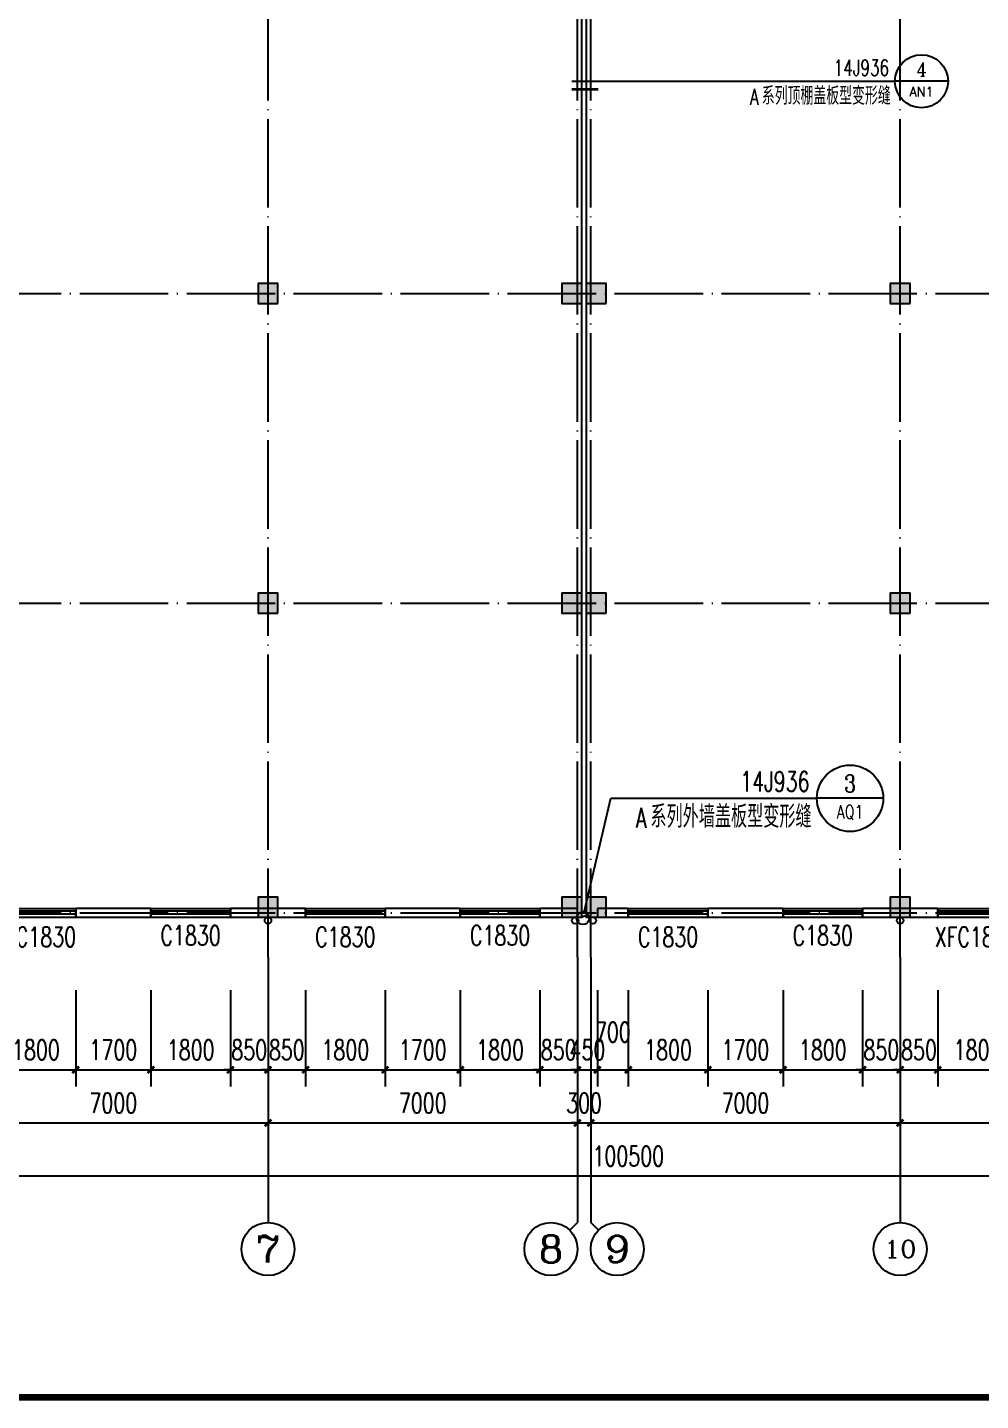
# Model space of a CAD drawing. Extents: x -4747 to 1060961, y -766984 to 396631.
# Drawn here: x 515103 to 536663, y -79089 to -48053 of the extents above; entities that cross this region are included whole.
import ezdxf
from ezdxf.enums import TextEntityAlignment as Align

# ---------------------------------------------------------------- set-up
doc = ezdxf.new("R2010")
doc.units = 0
doc.header["$LTSCALE"] = 1000
doc.header["$MEASUREMENT"] = 0
doc.linetypes.add('DOTE', pattern=[2.42, 2, -0.2, 0.02, -0.2])
doc.layers.get('0').update_dxf_attribs({"linetype": 'CONTINUOUS'})
doc.layers.get('DEFPOINTS').update_dxf_attribs({"linetype": 'CONTINUOUS'})
for name, color, linetype in [('AXIS', 3, 'CONTINUOUS'), ('AXIS_TEXT', 7, 'CONTINUOUS'), ('DIM_IDEN', 3, 'CONTINUOUS'), ('DOTE', 1, 'DOTE'), ('PUB_DIM', 3, 'CONTINUOUS'), ('PUB_TEXT', 7, 'CONTINUOUS'), ('PUB_TITLE', 4, 'CONTINUOUS'), ('WALL', 6, 'CONTINUOUS'), ('WINDOW', 4, 'CONTINUOUS'), ('WINDOW_TEXT', 7, 'CONTINUOUS'), ('平面线条', 2, 'CONTINUOUS'), ('柱', 2, 'CONTINUOUS'), ('柱涂实', 54, 'CONTINUOUS'), ('雨水管', 2, 'CONTINUOUS'), ('面积计算', 7, 'CONTINUOUS')]:
    doc.layers.add(name, color=color, linetype=linetype)
doc.styles.add('_TCH_AXIS', font='COMPLEX', dxfattribs={"bigfont": 'GBCBIG'})
doc.styles.add('_TCH_DIM', font='SIMPLEX', dxfattribs={"bigfont": 'GBCBIG'})
doc.styles.add('_TCH_LABEL', font='COMPLEX', dxfattribs={"bigfont": 'GBCBIG'})
doc.styles.add('_TCH_WINDOW', font='SIMPLEX', dxfattribs={"height": 3.5, "bigfont": 'GBCBIG'})
doc.styles.add('COMPLEX', font='complex_.ttf')
doc.styles.add('DIM_FONT', font='SIMPLEX', dxfattribs={"width": 0.7, "bigfont": 'GBCBIG'})
doc.dimstyles.new('DIMN150', dxfattribs={"dimscale": 1.5, "dimtxt": 300, "dimasz": 100, "dimexe": 250, "dimexo": 300, "dimgap": 150, "dimtad": 1, "dimdec": 0, "dimzin": 0, "dimtxsty": 'DIM_FONT', "dimblk": 'ARCHTICK', "dimcen": 0.09, "dimclrt": 7, "dimazin": 3, "dimtfac": 1, "dimtdec": 0, "dimtix": 1, "dimtmove": 0, "dimatfit": 3, "dimtolj": 1, "dimtzin": 0})

# ---------------------------------------------------------------- blocks, each defined once
blk = doc.blocks.new('A$C22EA1380')
at = {"layer": '柱涂实'}
for points in [[(42325, 13875), (42325, 14325), (41875, 14325), (41875, 13875)], [(49200, 13875), (49200, 14325), (48750, 14325), (48750, 13875)], [(49750, 13875), (49750, 14325), (49300, 14325), (49300, 13875)], [(56625, 13875), (56625, 14325), (56175, 14325), (56175, 13875)], [(42325, 6875), (42325, 7325), (41875, 7325), (41875, 6875)], [(49200, 6875), (49200, 7325), (48750, 7325), (48750, 6875)], [(49750, 6875), (49750, 7325), (49300, 7325), (49300, 6875)], [(56625, 6875), (56625, 7325), (56175, 7325), (56175, 6875)], [(42325, 0), (42325, 450), (41875, 450), (41875, 0)], [(49200, 0), (49200, 450), (48750, 450), (48750, 0)], [(49750, 0), (49750, 450), (49300, 450), (49300, 0)], [(56625, 0), (56625, 450), (56175, 450), (56175, 0)]]:
    blk.add_hatch(color=256, dxfattribs=at).paths.add_polyline_path(points)
at = {"layer": '柱'}
for points in [[(42325, 13875), (42325, 14325), (41875, 14325), (41875, 13875)], [(49200, 13875), (49200, 14325), (48750, 14325), (48750, 13875)], [(49750, 13875), (49750, 14325), (49300, 14325), (49300, 13875)], [(56625, 13875), (56625, 14325), (56175, 14325), (56175, 13875)], [(42325, 6875), (42325, 7325), (41875, 7325), (41875, 6875)], [(49200, 6875), (49200, 7325), (48750, 7325), (48750, 6875)], [(49750, 6875), (49750, 7325), (49300, 7325), (49300, 6875)], [(56625, 6875), (56625, 7325), (56175, 7325), (56175, 6875)], [(42325, 0), (42325, 450), (41875, 450), (41875, 0)], [(49200, 0), (49200, 450), (48750, 450), (48750, 0)], [(49750, 0), (49750, 450), (49300, 450), (49300, 0)], [(56625, 0), (56625, 450), (56175, 450), (56175, 0)]]:
    blk.add_lwpolyline(points, close=True, dxfattribs=at)
at = {"layer": '柱涂实', "linetype": 'CONTINUOUS'}
for points in [[(42325, 13875), (42325, 14325), (41875, 14325), (41875, 13875)], [(49200, 13875), (49200, 14325), (48750, 14325), (48750, 13875)], [(49750, 13875), (49750, 14325), (49300, 14325), (49300, 13875)], [(56625, 13875), (56625, 14325), (56175, 14325), (56175, 13875)], [(42325, 6875), (42325, 7325), (41875, 7325), (41875, 6875)], [(49200, 6875), (49200, 7325), (48750, 7325), (48750, 6875)], [(49750, 6875), (49750, 7325), (49300, 7325), (49300, 6875)], [(56625, 6875), (56625, 7325), (56175, 7325), (56175, 6875)], [(42325, 0), (42325, 450), (41875, 450), (41875, 0)], [(49200, 0), (49200, 450), (48750, 450), (48750, 0)], [(49750, 0), (49750, 450), (49300, 450), (49300, 0)], [(56625, 0), (56625, 450), (56175, 450), (56175, 0)]]:
    blk.add_lwpolyline(points, close=True, dxfattribs=at)
blk = doc.blocks.new('_ARCHTICK')
at = {"color": 0, "linetype": 'BYBLOCK', "const_width": 0.4}
blk.add_lwpolyline([(-0.5, -0.5), (0.5, 0.5)], dxfattribs=at)
blk = doc.blocks.new('*D1268')
at = {"layer": 'DEFPOINTS', "color": 0}
for p in [(535695, -69364), (537495, -69364), (537495, -71614)]:
    blk.add_point(p, dxfattribs=at)
at = {"layer": 'PUB_DIM', "color": 0}
for p, q in [((535695, -69814), (535695, -71989)), ((537495, -69814), (537495, -71989)), ((535695, -71614), (537495, -71614))]:
    blk.add_line(p, q, dxfattribs=at)
at = {"layer": 'PUB_DIM', "color": 0, "xscale": 150, "yscale": 150, "zscale": 150, "rotation": 180}
blk.add_blockref('_ARCHTICK', (535695, -71614), dxfattribs=at)
at = {"layer": 'PUB_DIM', "color": 0, "xscale": 150, "yscale": 150, "zscale": 150}
blk.add_blockref('_ARCHTICK', (537495, -71614), dxfattribs=at)
at = {"layer": 'PUB_DIM', "color": 7, "insert": (536595, -71164), "char_height": 450, "attachment_point": 5, "style": 'DIM_FONT'}
blk.add_mtext('\\A1;1800', dxfattribs=at)
blk = doc.blocks.new('*D1269')
at = {"layer": 'DEFPOINTS', "color": 0}
for p in [(534845, -69364), (535695, -69364), (535695, -71614)]:
    blk.add_point(p, dxfattribs=at)
at = {"layer": 'PUB_DIM', "color": 0}
for p, q in [((534845, -69814), (534845, -71989)), ((535695, -69814), (535695, -71989)), ((534845, -71614), (534695, -71614)), ((534845, -71614), (535695, -71614)), ((535695, -71614), (535845, -71614))]:
    blk.add_line(p, q, dxfattribs=at)
at = {"layer": 'PUB_DIM', "color": 0, "xscale": 150, "yscale": 150, "zscale": 150}
blk.add_blockref('_ARCHTICK', (534845, -71614), dxfattribs=at)
at = {"layer": 'PUB_DIM', "color": 0, "xscale": 150, "yscale": 150, "zscale": 150, "rotation": 180}
blk.add_blockref('_ARCHTICK', (535695, -71614), dxfattribs=at)
at = {"layer": 'PUB_DIM', "color": 7, "insert": (535270, -71164), "char_height": 450, "attachment_point": 5, "style": 'DIM_FONT'}
blk.add_mtext('\\A1;850', dxfattribs=at)
blk = doc.blocks.new('*D1270')
at = {"layer": 'DEFPOINTS', "color": 0}
for p in [(533995, -69364), (534845, -69364), (534845, -71614)]:
    blk.add_point(p, dxfattribs=at)
at = {"layer": 'PUB_DIM', "color": 0}
for p, q in [((533995, -69814), (533995, -71989)), ((534845, -69814), (534845, -71989)), ((533995, -71614), (533845, -71614)), ((533995, -71614), (534845, -71614)), ((534845, -71614), (534995, -71614))]:
    blk.add_line(p, q, dxfattribs=at)
at = {"layer": 'PUB_DIM', "color": 0, "xscale": 150, "yscale": 150, "zscale": 150}
blk.add_blockref('_ARCHTICK', (533995, -71614), dxfattribs=at)
at = {"layer": 'PUB_DIM', "color": 0, "xscale": 150, "yscale": 150, "zscale": 150, "rotation": 180}
blk.add_blockref('_ARCHTICK', (534845, -71614), dxfattribs=at)
at = {"layer": 'PUB_DIM', "color": 7, "insert": (534420, -71164), "char_height": 450, "attachment_point": 5, "style": 'DIM_FONT'}
blk.add_mtext('\\A1;850', dxfattribs=at)
blk = doc.blocks.new('*D1271')
at = {"layer": 'DEFPOINTS', "color": 0}
for p in [(532195, -69364), (533995, -69364), (533995, -71614)]:
    blk.add_point(p, dxfattribs=at)
at = {"layer": 'PUB_DIM', "color": 0}
for p, q in [((532195, -69814), (532195, -71989)), ((533995, -69814), (533995, -71989)), ((532195, -71614), (533995, -71614))]:
    blk.add_line(p, q, dxfattribs=at)
at = {"layer": 'PUB_DIM', "color": 0, "xscale": 150, "yscale": 150, "zscale": 150, "rotation": 180}
blk.add_blockref('_ARCHTICK', (532195, -71614), dxfattribs=at)
at = {"layer": 'PUB_DIM', "color": 0, "xscale": 150, "yscale": 150, "zscale": 150}
blk.add_blockref('_ARCHTICK', (533995, -71614), dxfattribs=at)
at = {"layer": 'PUB_DIM', "color": 7, "insert": (533095, -71164), "char_height": 450, "attachment_point": 5, "style": 'DIM_FONT'}
blk.add_mtext('\\A1;1800', dxfattribs=at)
blk = doc.blocks.new('*D1272')
at = {"layer": 'DEFPOINTS', "color": 0}
for p in [(530495, -69364), (532195, -69364), (532195, -71614)]:
    blk.add_point(p, dxfattribs=at)
at = {"layer": 'PUB_DIM', "color": 0}
for p, q in [((530495, -69814), (530495, -71989)), ((532195, -69814), (532195, -71989)), ((530495, -71614), (532195, -71614))]:
    blk.add_line(p, q, dxfattribs=at)
at = {"layer": 'PUB_DIM', "color": 0, "xscale": 150, "yscale": 150, "zscale": 150, "rotation": 180}
blk.add_blockref('_ARCHTICK', (530495, -71614), dxfattribs=at)
at = {"layer": 'PUB_DIM', "color": 0, "xscale": 150, "yscale": 150, "zscale": 150}
blk.add_blockref('_ARCHTICK', (532195, -71614), dxfattribs=at)
at = {"layer": 'PUB_DIM', "color": 7, "insert": (531345, -71164), "char_height": 450, "attachment_point": 5, "style": 'DIM_FONT'}
blk.add_mtext('\\A1;1700', dxfattribs=at)
blk = doc.blocks.new('*D1273')
at = {"layer": 'DEFPOINTS', "color": 0}
for p in [(528695, -69364), (530495, -69364), (530495, -71614)]:
    blk.add_point(p, dxfattribs=at)
at = {"layer": 'PUB_DIM', "color": 0}
for p, q in [((528695, -69814), (528695, -71989)), ((530495, -69814), (530495, -71989)), ((528695, -71614), (530495, -71614))]:
    blk.add_line(p, q, dxfattribs=at)
at = {"layer": 'PUB_DIM', "color": 0, "xscale": 150, "yscale": 150, "zscale": 150, "rotation": 180}
blk.add_blockref('_ARCHTICK', (528695, -71614), dxfattribs=at)
at = {"layer": 'PUB_DIM', "color": 0, "xscale": 150, "yscale": 150, "zscale": 150}
blk.add_blockref('_ARCHTICK', (530495, -71614), dxfattribs=at)
at = {"layer": 'PUB_DIM', "color": 7, "insert": (529595, -71164), "char_height": 450, "attachment_point": 5, "style": 'DIM_FONT'}
blk.add_mtext('\\A1;1800', dxfattribs=at)
blk = doc.blocks.new('*D1274')
at = {"layer": 'DEFPOINTS', "color": 0}
for p in [(527995, -69364), (528695, -69364), (528695, -71614)]:
    blk.add_point(p, dxfattribs=at)
at = {"layer": 'PUB_DIM', "color": 0}
for p, q in [((527995, -69814), (527995, -71989)), ((528695, -69814), (528695, -71989)), ((527995, -71614), (528695, -71614))]:
    blk.add_line(p, q, dxfattribs=at)
at = {"layer": 'PUB_DIM', "color": 0, "xscale": 150, "yscale": 150, "zscale": 150, "rotation": 180}
blk.add_blockref('_ARCHTICK', (527995, -71614), dxfattribs=at)
at = {"layer": 'PUB_DIM', "color": 0, "xscale": 150, "yscale": 150, "zscale": 150}
blk.add_blockref('_ARCHTICK', (528695, -71614), dxfattribs=at)
at = {"layer": 'PUB_DIM', "color": 7, "insert": (528345, -70763), "char_height": 450, "attachment_point": 5, "style": 'DIM_FONT'}
blk.add_mtext('\\A1;700', dxfattribs=at)
blk = doc.blocks.new('*D1275')
at = {"layer": 'DEFPOINTS', "color": 0}
for p in [(527545, -69364), (527995, -69364), (527995, -71614)]:
    blk.add_point(p, dxfattribs=at)
at = {"layer": 'PUB_DIM', "color": 0}
for p, q in [((527545, -69814), (527545, -71989)), ((527995, -69814), (527995, -71989)), ((527545, -71614), (527395, -71614)), ((527545, -71614), (527995, -71614)), ((527995, -71614), (528145, -71614))]:
    blk.add_line(p, q, dxfattribs=at)
at = {"layer": 'PUB_DIM', "color": 0, "xscale": 150, "yscale": 150, "zscale": 150}
blk.add_blockref('_ARCHTICK', (527545, -71614), dxfattribs=at)
at = {"layer": 'PUB_DIM', "color": 0, "xscale": 150, "yscale": 150, "zscale": 150, "rotation": 180}
blk.add_blockref('_ARCHTICK', (527995, -71614), dxfattribs=at)
at = {"layer": 'PUB_DIM', "color": 7, "insert": (527770, -71164), "char_height": 450, "attachment_point": 5, "style": 'DIM_FONT'}
blk.add_mtext('\\A1;450', dxfattribs=at)
blk = doc.blocks.new('*D1276')
at = {"layer": 'DEFPOINTS', "color": 0}
for p in [(526695, -69364), (527545, -69364), (527545, -71614)]:
    blk.add_point(p, dxfattribs=at)
at = {"layer": 'PUB_DIM', "color": 0}
for p, q in [((526695, -69814), (526695, -71989)), ((527545, -69814), (527545, -71989)), ((526695, -71614), (526545, -71614)), ((526695, -71614), (527545, -71614)), ((527545, -71614), (527695, -71614))]:
    blk.add_line(p, q, dxfattribs=at)
at = {"layer": 'PUB_DIM', "color": 0, "xscale": 150, "yscale": 150, "zscale": 150}
blk.add_blockref('_ARCHTICK', (526695, -71614), dxfattribs=at)
at = {"layer": 'PUB_DIM', "color": 0, "xscale": 150, "yscale": 150, "zscale": 150, "rotation": 180}
blk.add_blockref('_ARCHTICK', (527545, -71614), dxfattribs=at)
at = {"layer": 'PUB_DIM', "color": 7, "insert": (527120, -71164), "char_height": 450, "attachment_point": 5, "style": 'DIM_FONT'}
blk.add_mtext('\\A1;850', dxfattribs=at)
blk = doc.blocks.new('*D1277')
at = {"layer": 'DEFPOINTS', "color": 0}
for p in [(524895, -69364), (526695, -69364), (526695, -71614)]:
    blk.add_point(p, dxfattribs=at)
at = {"layer": 'PUB_DIM', "color": 0}
for p, q in [((524895, -69814), (524895, -71989)), ((526695, -69814), (526695, -71989)), ((524895, -71614), (526695, -71614))]:
    blk.add_line(p, q, dxfattribs=at)
at = {"layer": 'PUB_DIM', "color": 0, "xscale": 150, "yscale": 150, "zscale": 150, "rotation": 180}
blk.add_blockref('_ARCHTICK', (524895, -71614), dxfattribs=at)
at = {"layer": 'PUB_DIM', "color": 0, "xscale": 150, "yscale": 150, "zscale": 150}
blk.add_blockref('_ARCHTICK', (526695, -71614), dxfattribs=at)
at = {"layer": 'PUB_DIM', "color": 7, "insert": (525795, -71164), "char_height": 450, "attachment_point": 5, "style": 'DIM_FONT'}
blk.add_mtext('\\A1;1800', dxfattribs=at)
blk = doc.blocks.new('*D1278')
at = {"layer": 'DEFPOINTS', "color": 0}
for p in [(523195, -69364), (524895, -69364), (524895, -71614)]:
    blk.add_point(p, dxfattribs=at)
at = {"layer": 'PUB_DIM', "color": 0}
for p, q in [((523195, -69814), (523195, -71989)), ((524895, -69814), (524895, -71989)), ((523195, -71614), (524895, -71614))]:
    blk.add_line(p, q, dxfattribs=at)
at = {"layer": 'PUB_DIM', "color": 0, "xscale": 150, "yscale": 150, "zscale": 150, "rotation": 180}
blk.add_blockref('_ARCHTICK', (523195, -71614), dxfattribs=at)
at = {"layer": 'PUB_DIM', "color": 0, "xscale": 150, "yscale": 150, "zscale": 150}
blk.add_blockref('_ARCHTICK', (524895, -71614), dxfattribs=at)
at = {"layer": 'PUB_DIM', "color": 7, "insert": (524045, -71164), "char_height": 450, "attachment_point": 5, "style": 'DIM_FONT'}
blk.add_mtext('\\A1;1700', dxfattribs=at)
blk = doc.blocks.new('*D1279')
at = {"layer": 'DEFPOINTS', "color": 0}
for p in [(521395, -69364), (523195, -69364), (523195, -71614)]:
    blk.add_point(p, dxfattribs=at)
at = {"layer": 'PUB_DIM', "color": 0}
for p, q in [((521395, -69814), (521395, -71989)), ((523195, -69814), (523195, -71989)), ((521395, -71614), (523195, -71614))]:
    blk.add_line(p, q, dxfattribs=at)
at = {"layer": 'PUB_DIM', "color": 0, "xscale": 150, "yscale": 150, "zscale": 150, "rotation": 180}
blk.add_blockref('_ARCHTICK', (521395, -71614), dxfattribs=at)
at = {"layer": 'PUB_DIM', "color": 0, "xscale": 150, "yscale": 150, "zscale": 150}
blk.add_blockref('_ARCHTICK', (523195, -71614), dxfattribs=at)
at = {"layer": 'PUB_DIM', "color": 7, "insert": (522295, -71164), "char_height": 450, "attachment_point": 5, "style": 'DIM_FONT'}
blk.add_mtext('\\A1;1800', dxfattribs=at)
blk = doc.blocks.new('*D1280')
at = {"layer": 'DEFPOINTS', "color": 0}
for p in [(520545, -69364), (521395, -69364), (521395, -71614)]:
    blk.add_point(p, dxfattribs=at)
at = {"layer": 'PUB_DIM', "color": 0}
for p, q in [((520545, -69814), (520545, -71989)), ((521395, -69814), (521395, -71989)), ((520545, -71614), (520395, -71614)), ((520545, -71614), (521395, -71614)), ((521395, -71614), (521545, -71614))]:
    blk.add_line(p, q, dxfattribs=at)
at = {"layer": 'PUB_DIM', "color": 0, "xscale": 150, "yscale": 150, "zscale": 150}
blk.add_blockref('_ARCHTICK', (520545, -71614), dxfattribs=at)
at = {"layer": 'PUB_DIM', "color": 0, "xscale": 150, "yscale": 150, "zscale": 150, "rotation": 180}
blk.add_blockref('_ARCHTICK', (521395, -71614), dxfattribs=at)
at = {"layer": 'PUB_DIM', "color": 7, "insert": (520970, -71164), "char_height": 450, "attachment_point": 5, "style": 'DIM_FONT'}
blk.add_mtext('\\A1;850', dxfattribs=at)
blk = doc.blocks.new('*D1281')
at = {"layer": 'DEFPOINTS', "color": 0}
for p in [(519695, -69364), (520545, -69364), (520545, -71614)]:
    blk.add_point(p, dxfattribs=at)
at = {"layer": 'PUB_DIM', "color": 0}
for p, q in [((519695, -69814), (519695, -71989)), ((520545, -69814), (520545, -71989)), ((519695, -71614), (519545, -71614)), ((519695, -71614), (520545, -71614)), ((520545, -71614), (520695, -71614))]:
    blk.add_line(p, q, dxfattribs=at)
at = {"layer": 'PUB_DIM', "color": 0, "xscale": 150, "yscale": 150, "zscale": 150}
blk.add_blockref('_ARCHTICK', (519695, -71614), dxfattribs=at)
at = {"layer": 'PUB_DIM', "color": 0, "xscale": 150, "yscale": 150, "zscale": 150, "rotation": 180}
blk.add_blockref('_ARCHTICK', (520545, -71614), dxfattribs=at)
at = {"layer": 'PUB_DIM', "color": 7, "insert": (520120, -71164), "char_height": 450, "attachment_point": 5, "style": 'DIM_FONT'}
blk.add_mtext('\\A1;850', dxfattribs=at)
blk = doc.blocks.new('*D1282')
at = {"layer": 'DEFPOINTS', "color": 0}
for p in [(517895, -69364), (519695, -69364), (519695, -71614)]:
    blk.add_point(p, dxfattribs=at)
at = {"layer": 'PUB_DIM', "color": 0}
for p, q in [((517895, -69814), (517895, -71989)), ((519695, -69814), (519695, -71989)), ((517895, -71614), (519695, -71614))]:
    blk.add_line(p, q, dxfattribs=at)
at = {"layer": 'PUB_DIM', "color": 0, "xscale": 150, "yscale": 150, "zscale": 150, "rotation": 180}
blk.add_blockref('_ARCHTICK', (517895, -71614), dxfattribs=at)
at = {"layer": 'PUB_DIM', "color": 0, "xscale": 150, "yscale": 150, "zscale": 150}
blk.add_blockref('_ARCHTICK', (519695, -71614), dxfattribs=at)
at = {"layer": 'PUB_DIM', "color": 7, "insert": (518795, -71164), "char_height": 450, "attachment_point": 5, "style": 'DIM_FONT'}
blk.add_mtext('\\A1;1800', dxfattribs=at)
blk = doc.blocks.new('*D1283')
at = {"layer": 'DEFPOINTS', "color": 0}
for p in [(516195, -69364), (517895, -69364), (517895, -71614)]:
    blk.add_point(p, dxfattribs=at)
at = {"layer": 'PUB_DIM', "color": 0}
for p, q in [((516195, -69814), (516195, -71989)), ((517895, -69814), (517895, -71989)), ((516195, -71614), (517895, -71614))]:
    blk.add_line(p, q, dxfattribs=at)
at = {"layer": 'PUB_DIM', "color": 0, "xscale": 150, "yscale": 150, "zscale": 150, "rotation": 180}
blk.add_blockref('_ARCHTICK', (516195, -71614), dxfattribs=at)
at = {"layer": 'PUB_DIM', "color": 0, "xscale": 150, "yscale": 150, "zscale": 150}
blk.add_blockref('_ARCHTICK', (517895, -71614), dxfattribs=at)
at = {"layer": 'PUB_DIM', "color": 7, "insert": (517045, -71164), "char_height": 450, "attachment_point": 5, "style": 'DIM_FONT'}
blk.add_mtext('\\A1;1700', dxfattribs=at)
blk = doc.blocks.new('*D1284')
at = {"layer": 'DEFPOINTS', "color": 0}
for p in [(514395, -69364), (516195, -69364), (516195, -71614)]:
    blk.add_point(p, dxfattribs=at)
at = {"layer": 'PUB_DIM', "color": 0}
for p, q in [((514395, -69814), (514395, -71989)), ((516195, -69814), (516195, -71989)), ((514395, -71614), (516195, -71614))]:
    blk.add_line(p, q, dxfattribs=at)
at = {"layer": 'PUB_DIM', "color": 0, "xscale": 150, "yscale": 150, "zscale": 150, "rotation": 180}
blk.add_blockref('_ARCHTICK', (514395, -71614), dxfattribs=at)
at = {"layer": 'PUB_DIM', "color": 0, "xscale": 150, "yscale": 150, "zscale": 150}
blk.add_blockref('_ARCHTICK', (516195, -71614), dxfattribs=at)
at = {"layer": 'PUB_DIM', "color": 7, "insert": (515295, -71164), "char_height": 450, "attachment_point": 5, "style": 'DIM_FONT'}
blk.add_mtext('\\A1;1800', dxfattribs=at)
blk = doc.blocks.new('*D1347')
at = {"layer": 'AXIS', "color": 0}
for p, q in [((513545, -69514), (513545, -73189)), ((520545, -69514), (520545, -73189)), ((513545, -72814), (520545, -72814))]:
    blk.add_line(p, q, dxfattribs=at)
at = {"layer": 'DEFPOINTS', "color": 0}
for p in [(513545, -69064), (520545, -69064), (520545, -72814)]:
    blk.add_point(p, dxfattribs=at)
at = {"layer": 'AXIS', "color": 0, "xscale": 150, "yscale": 150, "zscale": 150, "rotation": 180}
blk.add_blockref('_ARCHTICK', (513545, -72814), dxfattribs=at)
at = {"layer": 'AXIS', "color": 0, "xscale": 150, "yscale": 150, "zscale": 150}
blk.add_blockref('_ARCHTICK', (520545, -72814), dxfattribs=at)
at = {"layer": 'AXIS', "color": 7, "insert": (517045, -72364), "char_height": 450, "attachment_point": 5, "style": 'DIM_FONT'}
blk.add_mtext('\\A1;7000', dxfattribs=at)
blk = doc.blocks.new('*D1348')
at = {"layer": 'AXIS', "color": 0}
for p, q in [((520545, -69514), (520545, -73189)), ((527545, -69514), (527545, -73189)), ((520545, -72814), (527545, -72814))]:
    blk.add_line(p, q, dxfattribs=at)
at = {"layer": 'DEFPOINTS', "color": 0}
for p in [(520545, -69064), (527545, -69064), (527545, -72814)]:
    blk.add_point(p, dxfattribs=at)
at = {"layer": 'AXIS', "color": 0, "xscale": 150, "yscale": 150, "zscale": 150, "rotation": 180}
blk.add_blockref('_ARCHTICK', (520545, -72814), dxfattribs=at)
at = {"layer": 'AXIS', "color": 0, "xscale": 150, "yscale": 150, "zscale": 150}
blk.add_blockref('_ARCHTICK', (527545, -72814), dxfattribs=at)
at = {"layer": 'AXIS', "color": 7, "insert": (524045, -72364), "char_height": 450, "attachment_point": 5, "style": 'DIM_FONT'}
blk.add_mtext('\\A1;7000', dxfattribs=at)
blk = doc.blocks.new('*D1349')
at = {"layer": 'AXIS', "color": 0}
for p, q in [((527545, -69514), (527545, -73189)), ((527845, -69514), (527845, -73189)), ((527545, -72814), (527395, -72814)), ((527545, -72814), (527845, -72814)), ((527845, -72814), (527995, -72814))]:
    blk.add_line(p, q, dxfattribs=at)
at = {"layer": 'DEFPOINTS', "color": 0}
for p in [(527545, -69064), (527845, -69064), (527845, -72814)]:
    blk.add_point(p, dxfattribs=at)
at = {"layer": 'AXIS', "color": 0, "xscale": 150, "yscale": 150, "zscale": 150}
blk.add_blockref('_ARCHTICK', (527545, -72814), dxfattribs=at)
at = {"layer": 'AXIS', "color": 0, "xscale": 150, "yscale": 150, "zscale": 150, "rotation": 180}
blk.add_blockref('_ARCHTICK', (527845, -72814), dxfattribs=at)
at = {"layer": 'AXIS', "color": 7, "insert": (527695, -72364), "char_height": 450, "attachment_point": 5, "style": 'DIM_FONT'}
blk.add_mtext('\\A1;300', dxfattribs=at)
blk = doc.blocks.new('*D1350')
at = {"layer": 'AXIS', "color": 0}
for p, q in [((527845, -69514), (527845, -73189)), ((534845, -69514), (534845, -73189)), ((527845, -72814), (534845, -72814))]:
    blk.add_line(p, q, dxfattribs=at)
at = {"layer": 'DEFPOINTS', "color": 0}
for p in [(527845, -69064), (534845, -69064), (534845, -72814)]:
    blk.add_point(p, dxfattribs=at)
at = {"layer": 'AXIS', "color": 0, "xscale": 150, "yscale": 150, "zscale": 150, "rotation": 180}
blk.add_blockref('_ARCHTICK', (527845, -72814), dxfattribs=at)
at = {"layer": 'AXIS', "color": 0, "xscale": 150, "yscale": 150, "zscale": 150}
blk.add_blockref('_ARCHTICK', (534845, -72814), dxfattribs=at)
at = {"layer": 'AXIS', "color": 7, "insert": (531345, -72364), "char_height": 450, "attachment_point": 5, "style": 'DIM_FONT'}
blk.add_mtext('\\A1;7000', dxfattribs=at)
blk = doc.blocks.new('*D1351')
at = {"layer": 'AXIS', "color": 0}
for p, q in [((534845, -69514), (534845, -73189)), ((541845, -69514), (541845, -73189)), ((534845, -72814), (541845, -72814))]:
    blk.add_line(p, q, dxfattribs=at)
at = {"layer": 'DEFPOINTS', "color": 0}
for p in [(534845, -69064), (541845, -69064), (541845, -72814)]:
    blk.add_point(p, dxfattribs=at)
at = {"layer": 'AXIS', "color": 0, "xscale": 150, "yscale": 150, "zscale": 150, "rotation": 180}
blk.add_blockref('_ARCHTICK', (534845, -72814), dxfattribs=at)
at = {"layer": 'AXIS', "color": 0, "xscale": 150, "yscale": 150, "zscale": 150}
blk.add_blockref('_ARCHTICK', (541845, -72814), dxfattribs=at)
at = {"layer": 'AXIS', "color": 7, "insert": (538345, -72364), "char_height": 450, "attachment_point": 5, "style": 'DIM_FONT'}
blk.add_mtext('\\A1;7000', dxfattribs=at)
blk = doc.blocks.new('*D1358')
at = {"layer": 'AXIS', "color": 0}
for p, q in [((478445, -69814), (478445, -74389)), ((578945, -69814), (578945, -74389)), ((478445, -74014), (578945, -74014))]:
    blk.add_line(p, q, dxfattribs=at)
at = {"layer": 'DEFPOINTS', "color": 0}
for p in [(478445, -69364), (578945, -69364), (578945, -74014)]:
    blk.add_point(p, dxfattribs=at)
at = {"layer": 'AXIS', "color": 0, "xscale": 150, "yscale": 150, "zscale": 150, "rotation": 180}
blk.add_blockref('_ARCHTICK', (478445, -74014), dxfattribs=at)
at = {"layer": 'AXIS', "color": 0, "xscale": 150, "yscale": 150, "zscale": 150}
blk.add_blockref('_ARCHTICK', (578945, -74014), dxfattribs=at)
at = {"layer": 'AXIS', "color": 7, "insert": (528695, -73564), "char_height": 450, "attachment_point": 5, "style": 'DIM_FONT'}
blk.add_mtext('\\A1;100500', dxfattribs=at)
blk = doc.blocks.new('$WINLIB2D$00000001')
at = {"color": 0}
for points in [[(-0.5, 0.5), (-0.5, -0.5)], [(-0.5, 0.5), (0.5, 0.5)], [(0.5, -0.5), (0.5, 0.5)], [(0.5, 0.167), (-0.5, 0.167)], [(0.5, -0.167), (-0.5, -0.167)], [(-0.5, -0.5), (0.5, -0.5)]]:
    blk.add_lwpolyline(points, dxfattribs=at)
blk = doc.blocks.new('_AXISO')
blk.add_circle((0, 0), 0.5)
at = {"layer": 'AXIS_TEXT', "style": 'COMPLEX', "width": 1.041667}
blk.add_attdef('A', text='', height=0.56, dxfattribs=at).set_placement((-0.25, -0.28), (0.25, -0.28), align=Align.FIT)

msp = doc.modelspace()

# ---------------------------------------------------------------- linework, layer by layer
at = {"layer": 'AXIS'}
for p, q in [((520544.9, -69064.3), (520544.9, -75064.3)), ((527544.9, -69064.3), (527544.9, -75064.3)), ((527844.9, -69064.3), (527844.9, -75064.3)), ((534844.9, -69064.3), (534844.9, -75064.3)), ((527369.2, -75240.1), (527544.9, -75064.3)), ((528020.7, -75240.1), (527844.9, -75064.3))]:
    msp.add_line(p, q, dxfattribs=at)
at = {"layer": 'DIM_IDEN', "linetype": 'BYBLOCK'}
for p, q in [((527416.7, -49269.2), (531161.5, -49269.2)), ((531161.5, -49269.2), (534727, -49269.2)), ((535927, -49269.2), (534727, -49269.2)), ((527700.1, -68047.3), (528303.3, -65477.4)), ((528303.3, -65477.4), (532960.3, -65477.4)), ((534460.3, -65477.4), (532960.3, -65477.4))]:
    msp.add_line(p, q, dxfattribs=at)
at = {"layer": 'DIM_IDEN', "linetype": 'BYBLOCK', "const_width": 60}
msp.add_lwpolyline([(527416.7, -49449.2), (528016.7, -49449.2)], dxfattribs=at)
at = {"layer": 'DIM_IDEN', "linetype": 'BYBLOCK'}
for centre, radius in [((535327, -49269.2), 600), ((533710.3, -65477.4), 750), ((527667.4, -68186.6), 143.1)]:
    msp.add_circle(centre, radius, dxfattribs=at)
at = {"layer": 'DOTE'}
for p, q in [((520544.9, -69064.3), (520544.9, -25064.3)), ((527544.9, -69064.3), (527544.9, -25064.3)), ((527844.9, -69064.3), (527844.9, -25064.3)), ((534844.9, -69064.3), (534844.9, -25064.3)), ((475144.9, -54064.3), (579844.9, -54064.3)), ((475144.9, -61064.3), (579844.9, -61064.3)), ((475144.9, -68064.3), (579844.9, -68064.3))]:
    msp.add_line(p, q, dxfattribs=at)
at = {"layer": 'PUB_TITLE', "const_width": 150}
msp.add_lwpolyline([(425670.8, -79014.3), (598770.8, -79014.3), (598770.8, 44135.7), (425670.8, 44135.7)], close=True, dxfattribs=at)
at = {"layer": 'WALL'}
for p, q in [((517894.9, -67964.3), (516194.9, -67964.3)), ((516194.9, -67964.3), (516194.9, -68164.3)), ((517894.9, -68164.3), (517894.9, -67964.3)), ((521394.9, -67964.3), (519694.9, -67964.3)), ((519694.9, -67964.3), (519694.9, -68164.3)), ((521394.9, -68164.3), (521394.9, -67964.3)), ((524894.9, -67964.3), (523194.9, -67964.3)), ((523194.9, -67964.3), (523194.9, -68164.3)), ((524894.9, -68164.3), (524894.9, -67964.3)), ((527544.9, -67964.3), (526694.9, -67964.3)), ((526694.9, -67964.3), (526694.9, -68164.3)), ((527544.9, -68164.3), (527544.9, -67964.3)), ((528694.9, -67964.3), (527994.9, -67964.3)), ((527994.9, -67964.3), (527994.9, -68164.3)), ((528694.9, -68164.3), (528694.9, -67964.3)), ((532194.9, -67964.3), (530494.9, -67964.3)), ((530494.9, -67964.3), (530494.9, -68164.3)), ((532194.9, -68164.3), (532194.9, -67964.3)), ((535694.9, -67964.3), (533994.9, -67964.3)), ((533994.9, -67964.3), (533994.9, -68164.3)), ((535694.9, -68164.3), (535694.9, -67964.3)), ((516194.9, -68164.3), (517894.9, -68164.3)), ((519694.9, -68164.3), (521394.9, -68164.3)), ((523194.9, -68164.3), (524894.9, -68164.3)), ((526694.9, -68164.3), (527544.9, -68164.3)), ((527994.9, -68164.3), (528694.9, -68164.3)), ((530494.9, -68164.3), (532194.9, -68164.3)), ((533994.9, -68164.3), (535694.9, -68164.3))]:
    msp.add_line(p, q, dxfattribs=at)
at = {"layer": '平面线条'}
for points in [[(527644.9, -68164.3), (527644.9, -25964.3)], [(527744.9, -25964.3), (527744.9, -68164.3)], [(527644.9, -68164.3), (527694.9, -68133.8), (527744.9, -68164.3)]]:
    msp.add_lwpolyline(points, dxfattribs=at)
at = {"layer": '雨水管'}
for centre in [(520544.9, -68239.3), (527494.9, -68239.3), (527894.9, -68239.3), (534844.9, -68239.3)]:
    msp.add_circle(centre, 75, dxfattribs=at)

# ---------------------------------------------------------------- block references
at = {"layer": 'AXIS'}
ref = msp.add_blockref('_AXISO', (520544.9, -75664.3), dxfattribs=dict(at, xscale=1200, yscale=1200, zscale=1200))
ref.add_attrib('A', '7', dxfattribs={"layer": 'AXIS_TEXT', "height": 612, "style": '_TCH_AXIS', "width": 1.410273}).set_placement((520257.2, -75970.3), (520832.6, -75970.3), align=Align.FIT)
ref = msp.add_blockref('_AXISO', (526944.9, -75664.3), dxfattribs=dict(at, xscale=1200, yscale=1200, zscale=1200))
ref.add_attrib('A', '8', dxfattribs={"layer": 'AXIS_TEXT', "height": 612, "style": '_TCH_AXIS', "width": 1.410273}).set_placement((526657.2, -75970.3), (527232.6, -75970.3), align=Align.FIT)
ref = msp.add_blockref('_AXISO', (528444.9, -75664.3), dxfattribs=dict(at, xscale=1200, yscale=1200, zscale=1200))
ref.add_attrib('A', '9', dxfattribs={"layer": 'AXIS_TEXT', "height": 612, "style": '_TCH_AXIS', "width": 1.410273}).set_placement((528157.2, -75970.3), (528732.6, -75970.3), align=Align.FIT)
ref = msp.add_blockref('_AXISO', (534844.9, -75664.3), dxfattribs=dict(at, xscale=1200, yscale=1200, zscale=1200))
ref.add_attrib('A', '10', dxfattribs={"layer": 'AXIS_TEXT', "height": 394.42, "style": '_TCH_AXIS', "width": 1.361643}).set_placement((534474.1, -75861.5), (535215.7, -75861.5), align=Align.FIT)
at = {"layer": 'WINDOW'}
ref = msp.add_blockref('$WINLIB2D$00000001', (515294.9, -68064.3), dxfattribs=dict(at, xscale=-1800, yscale=-200, zscale=-1800, rotation=180))
ref.add_attrib('A', 'XFC1830', (514327.4, -68832.3), dxfattribs={"layer": 'WINDOW_TEXT', "height": 446.25, "style": '_TCH_WINDOW', "width": 0.705882})
ref = msp.add_blockref('$WINLIB2D$00000001', (518794.9, -68064.3), dxfattribs=dict(at, xscale=-1800, yscale=-200, zscale=-1800, rotation=180))
ref.add_attrib('A', 'C1830', (518112.4, -68799.9), dxfattribs={"layer": 'WINDOW_TEXT', "height": 446.25, "style": '_TCH_WINDOW', "width": 0.705882})
ref = msp.add_blockref('$WINLIB2D$00000001', (522294.9, -68064.3), dxfattribs=dict(at, xscale=-1800, yscale=-200, zscale=-1800, rotation=180))
ref.add_attrib('A', 'C1830', (521612.4, -68832.3), dxfattribs={"layer": 'WINDOW_TEXT', "height": 446.25, "style": '_TCH_WINDOW', "width": 0.705882})
ref = msp.add_blockref('$WINLIB2D$00000001', (525794.9, -68064.3), dxfattribs=dict(at, xscale=-1800, yscale=-200, zscale=-1800, rotation=180))
ref.add_attrib('A', 'C1830', (525112.4, -68799.9), dxfattribs={"layer": 'WINDOW_TEXT', "height": 446.25, "style": '_TCH_WINDOW', "width": 0.705882})
ref = msp.add_blockref('$WINLIB2D$00000001', (529594.9, -68064.3), dxfattribs=dict(at, xscale=-1800, yscale=-200, zscale=-1800, rotation=180))
ref.add_attrib('A', 'C1830', (528912.4, -68832.3), dxfattribs={"layer": 'WINDOW_TEXT', "height": 446.25, "style": '_TCH_WINDOW', "width": 0.705882})
ref = msp.add_blockref('$WINLIB2D$00000001', (533094.9, -68064.3), dxfattribs=dict(at, xscale=-1800, yscale=-200, zscale=-1800, rotation=180))
ref.add_attrib('A', 'C1830', (532412.4, -68799.9), dxfattribs={"layer": 'WINDOW_TEXT', "height": 446.25, "style": '_TCH_WINDOW', "width": 0.705882})
ref = msp.add_blockref('$WINLIB2D$00000001', (536594.9, -68064.3), dxfattribs=dict(at, xscale=-1800, yscale=-200, zscale=-1800, rotation=180))
ref.add_attrib('A', 'XFC1830', (535627.4, -68832.3), dxfattribs={"layer": 'WINDOW_TEXT', "height": 446.25, "style": '_TCH_WINDOW', "width": 0.705882})
at = {"layer": '面积计算'}
msp.add_blockref('A$C22EA1380', (478444.9, -68164.3), dxfattribs=at)

# ---------------------------------------------------------------- texts
at = {"layer": 'PUB_TEXT', "linetype": 'BYBLOCK', "style": '_TCH_DIM', "width": 0.705882}
for s, height, p in [('14J936', 357, (533341, -49143.2)), ('A', 357, (531450.6, -49800.3)), ('14J936', 446.25, (531227.8, -65319.9)), ('A', 446.2, (528864.8, -66141.3))]:
    msp.add_text(s, height=height, dxfattribs=at).set_placement(p)
at = {"layer": 'PUB_TEXT', "linetype": 'BYBLOCK', "style": '_TCH_LABEL'}
for s, height, p, p2 in [('4', 309.3, (535209.2, -49157.6), (535444.8, -49157.6)), ('AN1', 215.05, (535055.7, -49612.3), (535598.4, -49612.3)), ('3', 391.5, (533579.8, -65338.6), (533840.8, -65338.6))]:
    msp.add_text(s, height=height, dxfattribs=at).set_placement(p, p2, align=Align.FIT)
at = {"layer": 'PUB_TEXT', "linetype": 'BYBLOCK', "style": '_TCH_DIM'}
for s, height, p in [('系列顶棚盖板型变形缝', 405.11, (531714.6, -49800.3)), ('系列外墙盖板型变形缝', 506.38, (529194.8, -66141.3))]:
    msp.add_text(s, height=height, dxfattribs=at).set_placement(p)
at = {"layer": 'PUB_TEXT', "linetype": 'BYBLOCK', "style": '_TCH_LABEL', "width": 0.807692}
msp.add_text('AQ1', height=302.7, dxfattribs=at).set_placement((533407.6, -65933.5), (534013, -65933.5), align=Align.FIT)

# ---------------------------------------------------------------- dimensions: what is measured, and where the dimension line sits
at = {"layer": 'AXIS'}
for p1, p2, distance, picture, middle in [((513544.9, -69064.3), (520544.9, -69064.3), -3750, '*D1347', (517044.9, -72364.3)), ((520544.9, -69064.3), (527544.9, -69064.3), -3750, '*D1348', (524044.9, -72364.3)), ((527544.9, -69064.3), (527844.9, -69064.3), -3750, '*D1349', (527694.9, -72364.3)), ((527844.9, -69064.3), (534844.9, -69064.3), -3750, '*D1350', (531344.9, -72364.3)), ((534844.9, -69064.3), (541844.9, -69064.3), -3750, '*D1351', (538344.9, -72364.3)), ((478444.9, -69364.3), (578944.9, -69364.3), -4650, '*D1358', (528694.9, -73564.3))]:
    dim = msp.add_aligned_dim(p1=p1, p2=p2, distance=distance, dimstyle='DIMN150', dxfattribs=at)
    dim.commit()
    dim.dimension.update_dxf_attribs({"geometry": picture, "text_midpoint": middle})
at = {"layer": 'PUB_DIM'}
for p1, p2, picture, middle in [((514394.9, -69364.3), (516194.9, -69364.3), '*D1284', (515294.9, -71164.3)), ((516194.9, -69364.3), (517894.9, -69364.3), '*D1283', (517044.9, -71164.3)), ((517894.9, -69364.3), (519694.9, -69364.3), '*D1282', (518794.9, -71164.3)), ((519694.9, -69364.3), (520544.9, -69364.3), '*D1281', (520119.9, -71164.3)), ((520544.9, -69364.3), (521394.9, -69364.3), '*D1280', (520969.9, -71164.3)), ((521394.9, -69364.3), (523194.9, -69364.3), '*D1279', (522294.9, -71164.3)), ((523194.9, -69364.3), (524894.9, -69364.3), '*D1278', (524044.9, -71164.3)), ((524894.9, -69364.3), (526694.9, -69364.3), '*D1277', (525794.9, -71164.3)), ((526694.9, -69364.3), (527544.9, -69364.3), '*D1276', (527119.9, -71164.3)), ((527544.9, -69364.3), (527994.9, -69364.3), '*D1275', (527769.9, -71164.3)), ((528694.9, -69364.3), (530494.9, -69364.3), '*D1273', (529594.9, -71164.3)), ((530494.9, -69364.3), (532194.9, -69364.3), '*D1272', (531344.9, -71164.3)), ((532194.9, -69364.3), (533994.9, -69364.3), '*D1271', (533094.9, -71164.3)), ((533994.9, -69364.3), (534844.9, -69364.3), '*D1270', (534419.9, -71164.3)), ((534844.9, -69364.3), (535694.9, -69364.3), '*D1269', (535269.9, -71164.3)), ((535694.9, -69364.3), (537494.9, -69364.3), '*D1268', (536594.9, -71164.3))]:
    dim = msp.add_aligned_dim(p1=p1, p2=p2, distance=-2250, dimstyle='DIMN150', dxfattribs=at)
    dim.commit()
    dim.dimension.update_dxf_attribs({"geometry": picture, "text_midpoint": middle})
dim = msp.add_linear_dim(base=(528694.9, -71614.3), p1=(527994.9, -69364.3), p2=(528694.9, -69364.3), angle=0, dimstyle='DIMN150', dxfattribs=at)
dim.commit()
dim.dimension.update_dxf_attribs({"geometry": '*D1274', "text_midpoint": (528344.9, -70763.1), "dimtype": 129})

doc.saveas('drawing.dxf')
